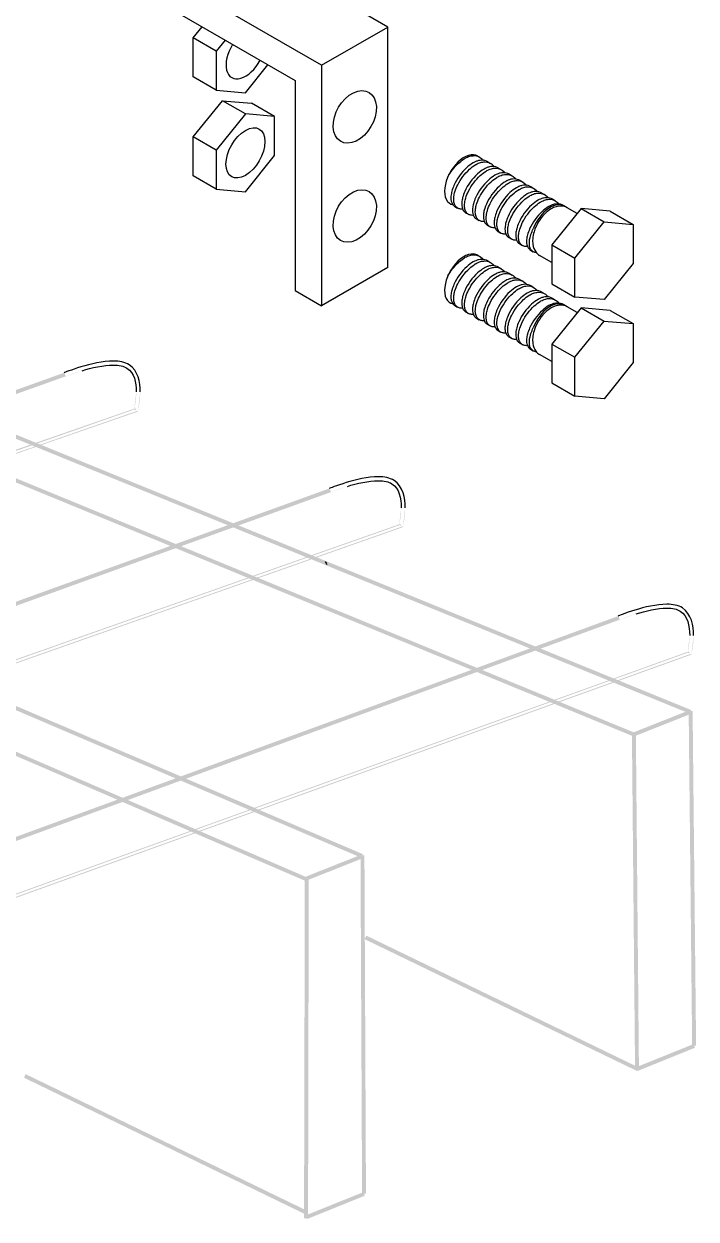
# Model space of a CAD drawing. Header units: millimetres. Extents: x 562 to 11403, y -8308 to -3911.
# Drawn here: x 5133.4 to 5247.5, y -8101.8 to -7899 of the extents above; entities that cross this region are included whole.
import ezdxf

# ---------------------------------------------------------------- set-up
doc = ezdxf.new("R2010")
doc.units = ezdxf.units.MM
doc.layers.add('1', color=1, linetype='Continuous')
doc.layers.add('3', color=3, linetype='Continuous')

msp = doc.modelspace()

# ---------------------------------------------------------------- hatches: boundary and pattern name
at = {"layer": '3'}
h = msp.add_hatch(color=256, dxfattribs=at)
h.paths.add_polyline_path([(4951.53, -8034.57), (5152.76, -7964.78), (5152.8, -7964.61)])
edge = h.paths.add_edge_path()
edge.add_arc((5138.99, -7961.31), 14.2, 346.5696, 359.5843)
edge.add_line((5153.19, -7961.41), (5152.8, -7964.61))
h.paths.add_polyline_path([(5140.28, -7958.17), (5140.41, -7958.48), (5140.29, -7958.17), (4998.8, -8008.96), (4998.75, -8009.45), (5140.53, -7958.79), (5140.54, -7958.79)])
edge = h.paths.add_edge_path()
edge.add_arc((5153.2, -7991.04), 34.65, 106.5561, 111.4354)
edge.add_line((5140.54, -7958.79), (5143.33, -7957.83))
edge = h.paths.add_edge_path()
edge.add_arc((5138.84, -7961.28), 13.68, 346.6721, 359.4504)
edge.add_line((5152.52, -7961.41), (5152.16, -7964.43))
h.paths.add_polyline_path([(5152.16, -7964.43), (5152.48, -7964.52), (5152.37, -7964.21), (4951.32, -8033.95), (4951.53, -8034.57)])
h = msp.add_hatch(color=256, dxfattribs=at)
h.paths.add_polyline_path([(4979.55, -8054.97), (4979.22, -8054.99), (4979.61, -8061.16), (4979.7, -8061.25)], flags=0)
h.paths.add_polyline_path([(4979.7, -8061.25, 0.026947), (4980.89, -8062.22)], flags=0)
h.paths.add_polyline_path([(4983.12, -8063.22), (4983.14, -8063.22), (4983.14, -8063.21), (4983.14, -8063.22), (4983.14, -8063.21), (4983.14, -8063.22)], flags=0)
h.paths.add_polyline_path([(4989.9, -8057.45), (4989.57, -8057.38), (4989.69, -8057.69), (5197.74, -7984.4), (5197.78, -7984.23)], flags=0)
h.paths.add_polyline_path([(5197.78, -7984.23, 0.055166), (5198.15, -7981.09)], flags=0)
h.paths.add_polyline_path([(5185.3, -7977.82), (5185.43, -7978.13), (5185.32, -7977.81), (4984.22, -8050.49), (4980.73, -8052.79), (4979.28, -8054.78), (4979.21, -8054.88), (4979.22, -8054.99), (4979.55, -8054.97), (4979.82, -8055.17), (4981.2, -8053.27), (4984.52, -8051.08), (5185.55, -7978.44), (5185.56, -7978.43)], flags=0)
h.paths.add_polyline_path([(5188.34, -7977.46, 0.022729), (5185.56, -7978.43)], flags=0)
h.paths.add_polyline_path([(5197.13, -7984.07, 0.055023), (5197.48, -7981.09)], flags=0)
h.paths.add_polyline_path([(5197.13, -7984.07), (5197.46, -7984.15), (5197.34, -7983.84), (4989.29, -8057.12), (4989.25, -8057.3)], flags=0)
h.paths.add_polyline_path([(4983.14, -8062.56), (4983.1, -8062.56), (4983.12, -8062.9), (4983.12, -8062.56)], flags=0)
h.paths.add_polyline_path([(4980.17, -8060.77, 0.030296), (4981.29, -8061.69)], flags=0)
h.paths.add_polyline_path([(4980.17, -8060.77), (4979.93, -8061.01), (4980.27, -8060.99), (4979.88, -8054.95), (4979.55, -8054.97), (4979.82, -8055.17), (4979.55, -8054.97)], flags=0)
h = msp.add_hatch(color=256, dxfattribs=at)
h.paths.add_polyline_path([(5030.38, -8077.05), (5030.04, -8077.07), (5030.47, -8083.25), (5030.56, -8083.34)], flags=0)
h.paths.add_polyline_path([(5030.56, -8083.34, 0.029096), (5031.74, -8084.3)], flags=0)
h.paths.add_polyline_path([(5033.95, -8085.3), (5033.97, -8085.3)], flags=0)
h.paths.add_polyline_path([(5039.48, -8080.49), (5039.16, -8080.42), (5039.27, -8080.73), (5246.71, -8006.03), (5246.75, -8005.85)], flags=0)
h.paths.add_polyline_path([(5246.75, -8005.85, 0.055552), (5247.11, -8002.78)], flags=0)
h.paths.add_polyline_path([(5234.32, -7999.47), (5234.45, -7999.78), (5234.33, -7999.47), (5035, -8072.56), (5031.53, -8074.86), (5030.11, -8076.86), (5030.04, -8076.96), (5030.04, -8077.07), (5030.38, -8077.05), (5030.65, -8077.24), (5032.01, -8075.34), (5035.3, -8073.16), (5234.57, -8000.09), (5234.58, -8000.09)], flags=0)
h.paths.add_polyline_path([(5237.34, -7999.11, 0.022172), (5234.58, -8000.09)], flags=0)
h.paths.add_polyline_path([(5246.1, -8005.7, 0.053261), (5246.44, -8002.78)], flags=0)
h.paths.add_polyline_path([(5246.1, -8005.7), (5246.42, -8005.78), (5246.31, -8005.47), (5038.87, -8080.17), (5038.83, -8080.34)], flags=0)
h.paths.add_polyline_path([(5033.97, -8084.64), (5033.97, -8084.97), (5033.99, -8084.64), (5033.95, -8084.64)], flags=0)
h.paths.add_polyline_path([(5031.02, -8082.86, 0.024927), (5032.14, -8083.77)], flags=0)
h.paths.add_polyline_path([(5031.02, -8082.86), (5030.79, -8083.1), (5031.13, -8083.08), (5030.72, -8077.03), (5030.38, -8077.05), (5030.65, -8077.24), (5030.38, -8077.05)], flags=0)

# ---------------------------------------------------------------- linework, layer by layer
at = {"layer": '1'}
for p, q in [((5162.19, -7901.34), (5163.7, -7899.46)), ((5166.1, -7903.59), (5162.19, -7901.34)), ((5162.19, -7907.94), (5162.19, -7901.34)), ((5167.61, -7901.72), (5166.1, -7903.59)), ((5166.1, -7903.59), (5166.1, -7910.19)), ((5162.19, -7907.53), (5162.16, -7907.51)), ((5171.05, -7910.64), (5174.85, -7905.9)), ((5166.1, -7910.19), (5162.19, -7907.94)), ((5166.1, -7910.19), (5171.05, -7910.64)), ((5162.19, -7918.16), (5167.14, -7912.01)), ((5171.05, -7914.26), (5167.14, -7912.01)), ((5167.14, -7912.01), (5172.09, -7912.45)), ((5176, -7914.7), (5172.09, -7912.45)), ((5171.05, -7914.26), (5166.1, -7920.42)), ((5176, -7914.7), (5171.05, -7914.26)), ((5176, -7921.3), (5176, -7914.7)), ((5166.1, -7920.42), (5162.19, -7918.16)), ((5162.19, -7924.76), (5162.19, -7918.16)), ((5166.1, -7920.42), (5166.1, -7927.02)), ((5171.05, -7927.46), (5176, -7921.3)), ((5210.49, -7921.4), (5210.82, -7921.6)), ((5212.19, -7922.38), (5212.66, -7922.66)), ((5214.02, -7923.44), (5214.49, -7923.72)), ((5162.19, -7924.35), (5162.16, -7924.33)), ((5166.1, -7927.02), (5162.19, -7924.76)), ((5215.85, -7924.5), (5216.33, -7924.78)), ((5217.69, -7925.56), (5218.16, -7925.83)), ((5166.1, -7927.02), (5171.05, -7927.46)), ((5219.52, -7926.62), (5220, -7926.89)), ((5221.36, -7927.68), (5221.83, -7927.95)), ((5206.59, -7929.96), (5207.06, -7930.23)), ((5223.19, -7928.74), (5223.67, -7929.01)), ((5225.03, -7929.8), (5225.13, -7929.86)), ((5208.42, -7931.02), (5208.9, -7931.29)), ((5228, -7930.32), (5223.05, -7936.48)), ((5227.34, -7931.14), (5225.65, -7930.16)), ((5228, -7930.32), (5231.91, -7932.57)), ((5232.95, -7930.76), (5228, -7930.32)), ((5232.95, -7930.76), (5236.86, -7933.02)), ((5210.26, -7932.08), (5210.73, -7932.35)), ((5212.09, -7933.14), (5212.57, -7933.41)), ((5226.96, -7938.73), (5231.91, -7932.57)), ((5231.91, -7932.57), (5236.86, -7933.02)), ((5236.86, -7933.02), (5236.86, -7939.62)), ((5213.93, -7934.2), (5214.4, -7934.47)), ((5215.76, -7935.25), (5216.24, -7935.53)), ((5217.6, -7936.31), (5218.07, -7936.59)), ((5219.43, -7937.37), (5219.9, -7937.65)), ((5223.05, -7936.48), (5226.96, -7938.73)), ((5223.05, -7936.48), (5223.05, -7943.08)), ((5210.49, -7938.23), (5210.82, -7938.42)), ((5212.19, -7939.21), (5212.66, -7939.48)), ((5223.05, -7939.46), (5220.97, -7938.26)), ((5226.96, -7945.33), (5226.96, -7938.73)), ((5236.86, -7939.62), (5231.91, -7945.77)), ((5214.02, -7940.27), (5214.49, -7940.54)), ((5215.85, -7941.33), (5216.33, -7941.6)), ((5217.69, -7942.39), (5218.16, -7942.66)), ((5219.52, -7943.45), (5220, -7943.72)), ((5223.05, -7943.08), (5226.96, -7945.33)), ((5221.36, -7944.5), (5221.83, -7944.78)), ((5223.19, -7945.56), (5223.67, -7945.84)), ((5231.91, -7945.77), (5226.96, -7945.33)), ((5206.59, -7946.78), (5207.06, -7947.06)), ((5208.42, -7947.84), (5208.9, -7948.12)), ((5228, -7947.14), (5223.05, -7953.3)), ((5225.03, -7946.62), (5225.13, -7946.68)), ((5227.34, -7947.96), (5225.65, -7946.98)), ((5228, -7947.14), (5231.91, -7949.4)), ((5232.95, -7947.59), (5228, -7947.14)), ((5232.95, -7947.59), (5236.86, -7949.84)), ((5210.26, -7948.9), (5210.73, -7949.18)), ((5212.09, -7949.96), (5212.57, -7950.23)), ((5226.96, -7955.56), (5231.91, -7949.4)), ((5231.91, -7949.4), (5236.86, -7949.84)), ((5236.86, -7949.84), (5236.86, -7956.44)), ((5213.93, -7951.02), (5214.4, -7951.29)), ((5215.76, -7952.08), (5216.24, -7952.35)), ((5217.6, -7953.14), (5218.07, -7953.41)), ((5219.43, -7954.2), (5219.9, -7954.47)), ((5223.05, -7953.3), (5226.96, -7955.56)), ((5223.05, -7953.3), (5223.05, -7959.9)), ((5223.05, -7956.29), (5220.97, -7955.09)), ((5226.96, -7962.16), (5226.96, -7955.56)), ((5236.86, -7956.44), (5231.91, -7962.6)), ((5223.05, -7959.9), (5226.96, -7962.16)), ((5231.91, -7962.6), (5226.96, -7962.16))]:
    msp.add_line(p, q, dxfattribs=at)
at = {"layer": '1', "flags": 128}
for points in [[(5205.4, -7924.92, -0.076099), (5207.13, -7922.68, -0.041087), (5208.05, -7921.95, -0.015961), (5208.36, -7921.76)], [(5208.36, -7921.76, -0.06224), (5209.12, -7921.43, -0.075688), (5209.86, -7921.33, -0.195927), (5211.26, -7921.94, -0.027981), (5211.44, -7922.13)], [(5209.71, -7922.54, 0.053577), (5208.61, -7923.36, 0.101144), (5206.44, -7926.37, 0.039029), (5206.08, -7927.38, 0.043125), (5205.93, -7928.18, 0.046614), (5205.93, -7928.78, 0.061808), (5206.05, -7929.28, 0.117312), (5206.39, -7929.81, 0.056144), (5206.59, -7929.96)], [(5207.9, -7930.4, -0.047526), (5207.56, -7930.39, -0.097793), (5207.08, -7930.24, -0.126394), (5206.65, -7929.83, -0.054149), (5206.51, -7929.54, -0.045445), (5206.42, -7929.2, -0.037414), (5206.39, -7928.82, -0.039652), (5206.42, -7928.25, -0.039371), (5206.6, -7927.46, -0.043458), (5207.07, -7926.29, -0.089292), (5209.06, -7923.65, -0.045445), (5210.05, -7922.9, -0.00747), (5210.19, -7922.81)], [(5211.54, -7923.6, 0.053577), (5210.44, -7924.42, 0.101144), (5208.27, -7927.42, 0.039029), (5207.91, -7928.44, 0.043125), (5207.77, -7929.24, 0.046614), (5207.77, -7929.84, 0.061808), (5207.88, -7930.34, 0.117312), (5208.22, -7930.87, 0.056144), (5208.42, -7931.02)], [(5209.74, -7931.46, -0.047526), (5209.4, -7931.45, -0.097793), (5208.91, -7931.3, -0.126394), (5208.49, -7930.89, -0.054149), (5208.34, -7930.6, -0.045445), (5208.26, -7930.26, -0.037414), (5208.22, -7929.88, -0.039652), (5208.26, -7929.31, -0.039371), (5208.43, -7928.52, -0.043458), (5208.91, -7927.35, -0.089292), (5210.9, -7924.71, -0.045445), (5211.88, -7923.96, -0.00747), (5212.02, -7923.87)], [(5212.19, -7922.38, 0.135617), (5211.13, -7922.11, 0.053318), (5210.61, -7922.18, 0.043236), (5210.12, -7922.33, 0.032599), (5209.71, -7922.54)], [(5210.19, -7922.81, -0.06224), (5210.95, -7922.49, -0.075688), (5211.7, -7922.39, -0.195927), (5213.1, -7922.99, -0.027981), (5213.27, -7923.19)], [(5214.02, -7923.44, 0.135617), (5212.97, -7923.17, 0.053318), (5212.45, -7923.23, 0.043236), (5211.95, -7923.39, 0.032599), (5211.54, -7923.6)], [(5212.02, -7923.87, -0.06224), (5212.79, -7923.55, -0.075688), (5213.53, -7923.45, -0.195927), (5214.93, -7924.05, -0.027981), (5215.11, -7924.25)], [(5213.38, -7924.66, 0.053577), (5212.27, -7925.48, 0.101144), (5210.11, -7928.48, 0.039029), (5209.74, -7929.5, 0.043125), (5209.6, -7930.3, 0.046614), (5209.6, -7930.9, 0.061808), (5209.71, -7931.4, 0.117312), (5210.05, -7931.93, 0.056144), (5210.26, -7932.08)], [(5211.57, -7932.52, -0.047526), (5211.23, -7932.51, -0.097793), (5210.74, -7932.36, -0.126394), (5210.32, -7931.95, -0.054149), (5210.18, -7931.66, -0.045445), (5210.09, -7931.32, -0.037414), (5210.06, -7930.94, -0.039652), (5210.09, -7930.36, -0.039371), (5210.27, -7929.58, -0.043458), (5210.74, -7928.4, -0.089292), (5212.73, -7925.77, -0.045445), (5213.72, -7925.02, -0.00747), (5213.86, -7924.93)], [(5215.21, -7925.71, 0.053577), (5214.11, -7926.54, 0.101144), (5211.94, -7929.54, 0.039029), (5211.58, -7930.56, 0.043125), (5211.43, -7931.36, 0.046614), (5211.44, -7931.96, 0.061808), (5211.55, -7932.46, 0.117312), (5211.89, -7932.98, 0.056144), (5212.09, -7933.14)], [(5215.85, -7924.5, 0.135617), (5214.8, -7924.23, 0.053318), (5214.28, -7924.29, 0.043236), (5213.79, -7924.45, 0.032599), (5213.38, -7924.66)], [(5213.86, -7924.93, -0.06224), (5214.62, -7924.61, -0.075688), (5215.37, -7924.51, -0.195927), (5216.76, -7925.11, -0.027981), (5216.94, -7925.31)], [(5217.69, -7925.56, 0.135617), (5216.64, -7925.29, 0.053318), (5216.11, -7925.35, 0.043236), (5215.62, -7925.51, 0.032599), (5215.21, -7925.71)], [(5215.69, -7925.99, -0.06224), (5216.46, -7925.66, -0.075688), (5217.2, -7925.57, -0.195927), (5218.6, -7926.17, -0.027981), (5218.77, -7926.37)], [(5213.41, -7933.58, -0.047526), (5213.07, -7933.57, -0.097793), (5212.58, -7933.42, -0.126394), (5212.15, -7933.01, -0.054149), (5212.01, -7932.72, -0.045445), (5211.93, -7932.38, -0.037414), (5211.89, -7932, -0.039652), (5211.93, -7931.42, -0.039371), (5212.1, -7930.64, -0.043458), (5212.58, -7929.46, -0.089292), (5214.57, -7926.83, -0.045445), (5215.55, -7926.08, -0.00747), (5215.69, -7925.99)], [(5217.05, -7926.77, 0.053577), (5215.94, -7927.59, 0.101144), (5213.77, -7930.6, 0.039029), (5213.41, -7931.62, 0.043125), (5213.27, -7932.42, 0.046614), (5213.27, -7933.01, 0.061808), (5213.38, -7933.52, 0.117312), (5213.72, -7934.04, 0.056144), (5213.93, -7934.2)], [(5215.24, -7934.64, -0.047526), (5214.9, -7934.63, -0.097793), (5214.41, -7934.48, -0.126394), (5213.99, -7934.07, -0.054149), (5213.85, -7933.78, -0.045445), (5213.76, -7933.44, -0.037414), (5213.72, -7933.05, -0.039652), (5213.76, -7932.48, -0.039371), (5213.93, -7931.7, -0.043458), (5214.41, -7930.52, -0.089292), (5216.4, -7927.89, -0.045445), (5217.39, -7927.14, -0.00747), (5217.53, -7927.05)], [(5218.88, -7927.83, 0.053577), (5217.78, -7928.65, 0.101144), (5215.61, -7931.66, 0.039029), (5215.25, -7932.67, 0.043125), (5215.1, -7933.48, 0.046614), (5215.1, -7934.07, 0.061808), (5215.22, -7934.58, 0.117312), (5215.56, -7935.1, 0.056144), (5215.76, -7935.25)], [(5219.52, -7926.62, 0.135617), (5218.47, -7926.35, 0.053318), (5217.95, -7926.41, 0.043236), (5217.46, -7926.57, 0.032599), (5217.05, -7926.77)], [(5217.53, -7927.05, -0.06224), (5218.29, -7926.72, -0.075688), (5219.03, -7926.63, -0.195927), (5220.43, -7927.23, -0.027981), (5220.61, -7927.43)], [(5221.36, -7927.68, 0.135617), (5220.3, -7927.41, 0.053318), (5219.78, -7927.47, 0.043236), (5219.29, -7927.63, 0.032599), (5218.88, -7927.83)], [(5219.36, -7928.11, -0.06224), (5220.12, -7927.78, -0.075688), (5220.87, -7927.69, -0.195927), (5222.27, -7928.29, -0.027981), (5222.44, -7928.49)], [(5217.07, -7935.7, -0.047526), (5216.73, -7935.69, -0.097793), (5216.25, -7935.53, -0.126394), (5215.82, -7935.13, -0.054149), (5215.68, -7934.84, -0.045445), (5215.59, -7934.5, -0.037414), (5215.56, -7934.11, -0.039652), (5215.59, -7933.54, -0.039371), (5215.77, -7932.76, -0.043458), (5216.24, -7931.58, -0.089292), (5218.24, -7928.95, -0.045445), (5219.22, -7928.19, -0.00747), (5219.36, -7928.11)], [(5220.72, -7928.89, 0.053577), (5219.61, -7929.71, 0.101144), (5217.44, -7932.72, 0.039029), (5217.08, -7933.73, 0.043125), (5216.94, -7934.54, 0.046614), (5216.94, -7935.13, 0.061808), (5217.05, -7935.64, 0.117312), (5217.39, -7936.16, 0.056144), (5217.6, -7936.31)], [(5218.91, -7936.75, -0.047526), (5218.57, -7936.75, -0.097793), (5218.08, -7936.59, -0.126394), (5217.66, -7936.18, -0.054149), (5217.52, -7935.9, -0.045445), (5217.43, -7935.56, -0.037414), (5217.39, -7935.17, -0.039652), (5217.43, -7934.6, -0.039371), (5217.6, -7933.82, -0.043458), (5218.08, -7932.64, -0.089292), (5220.07, -7930.01, -0.045445), (5221.06, -7929.25, -0.00747), (5221.2, -7929.17)], [(5222.55, -7929.95, 0.053577), (5221.45, -7930.77, 0.101144), (5219.28, -7933.78, 0.039029), (5218.92, -7934.79, 0.043125), (5218.77, -7935.6, 0.046614), (5218.77, -7936.19, 0.061808), (5218.89, -7936.7, 0.117312), (5219.23, -7937.22, 0.056144), (5219.43, -7937.37)], [(5225.65, -7930.16, 0.149495), (5224.39, -7929.88, 0.05409), (5223.79, -7929.99, 0.061558), (5222.94, -7930.35, 0.064529), (5221.85, -7931.2, 0.12271), (5220.03, -7934.26, 0.051772), (5219.8, -7935.44, 0.05426), (5219.82, -7936.38, 0.126825), (5220.33, -7937.68, 0.101669), (5220.97, -7938.26)], [(5223.19, -7928.74, 0.135617), (5222.14, -7928.47, 0.053318), (5221.62, -7928.53, 0.043236), (5221.13, -7928.69, 0.032599), (5220.72, -7928.89)], [(5221.2, -7929.17, -0.06224), (5221.96, -7928.84, -0.075688), (5222.7, -7928.74, -0.195927), (5224.1, -7929.35, -0.027981), (5224.28, -7929.54)], [(5225.03, -7929.8, 0.135663), (5223.97, -7929.53, 0.053331), (5223.45, -7929.59, 0.043281), (5222.96, -7929.75, 0.032493), (5222.55, -7929.95)], [(5220.43, -7937.81, -0.098711), (5219.93, -7937.66, -0.130772), (5219.49, -7937.24, -0.068847), (5219.32, -7936.85, -0.046722), (5219.24, -7936.45, -0.043677), (5219.24, -7935.92, -0.038718), (5219.34, -7935.23, -0.041976), (5219.68, -7934.22, -0.016594), (5219.89, -7933.74)], [(5208.36, -7938.58, -0.06224), (5209.12, -7938.25, -0.075688), (5209.86, -7938.16, -0.195927), (5211.26, -7938.76, -0.027981), (5211.44, -7938.96)], [(5205.4, -7941.75, -0.076099), (5207.13, -7939.51, -0.041087), (5208.05, -7938.77, -0.015961), (5208.36, -7938.58)], [(5209.71, -7939.36, 0.053577), (5208.61, -7940.18, 0.101144), (5206.44, -7943.19, 0.039029), (5206.08, -7944.2, 0.043125), (5205.93, -7945.01, 0.046614), (5205.93, -7945.6, 0.061808), (5206.05, -7946.11, 0.117312), (5206.39, -7946.63, 0.056144), (5206.59, -7946.78)], [(5207.9, -7947.22, -0.047526), (5207.56, -7947.22, -0.097793), (5207.08, -7947.06, -0.126394), (5206.65, -7946.65, -0.054149), (5206.51, -7946.37, -0.045445), (5206.42, -7946.03, -0.037414), (5206.39, -7945.64, -0.039652), (5206.42, -7945.07, -0.039371), (5206.6, -7944.29, -0.043458), (5207.07, -7943.11, -0.089292), (5209.06, -7940.48, -0.045445), (5210.05, -7939.72, -0.00747), (5210.19, -7939.64)], [(5212.19, -7939.21, 0.135617), (5211.13, -7938.94, 0.053318), (5210.61, -7939, 0.043236), (5210.12, -7939.16, 0.032599), (5209.71, -7939.36)], [(5210.19, -7939.64, -0.06224), (5210.95, -7939.31, -0.075688), (5211.7, -7939.21, -0.195927), (5213.1, -7939.82, -0.027981), (5213.27, -7940.02)], [(5214.02, -7940.27, 0.135617), (5212.97, -7940, 0.053318), (5212.45, -7940.06, 0.043236), (5211.95, -7940.22, 0.032599), (5211.54, -7940.42)], [(5211.54, -7940.42, 0.053577), (5210.44, -7941.24, 0.101144), (5208.27, -7944.25, 0.039029), (5207.91, -7945.26, 0.043125), (5207.77, -7946.07, 0.046614), (5207.77, -7946.66, 0.061808), (5207.88, -7947.17, 0.117312), (5208.22, -7947.69, 0.056144), (5208.42, -7947.84)], [(5209.74, -7948.28, -0.047526), (5209.4, -7948.28, -0.097793), (5208.91, -7948.12, -0.126394), (5208.49, -7947.71, -0.054149), (5208.34, -7947.42, -0.045445), (5208.26, -7947.09, -0.037414), (5208.22, -7946.7, -0.039652), (5208.26, -7946.13, -0.039371), (5208.43, -7945.34, -0.043458), (5208.91, -7944.17, -0.089292), (5210.9, -7941.54, -0.045445), (5211.88, -7940.78, -0.00747), (5212.02, -7940.7)], [(5213.38, -7941.48, 0.053577), (5212.27, -7942.3, 0.101144), (5210.11, -7945.31, 0.039029), (5209.74, -7946.32, 0.043125), (5209.6, -7947.13, 0.046614), (5209.6, -7947.72, 0.061808), (5209.71, -7948.23, 0.117312), (5210.05, -7948.75, 0.056144), (5210.26, -7948.9)], [(5211.57, -7949.34, -0.047526), (5211.23, -7949.34, -0.097793), (5210.74, -7949.18, -0.126394), (5210.32, -7948.77, -0.054149), (5210.18, -7948.48, -0.045445), (5210.09, -7948.14, -0.037414), (5210.06, -7947.76, -0.039652), (5210.09, -7947.19, -0.039371), (5210.27, -7946.4, -0.043458), (5210.74, -7945.23, -0.089292), (5212.73, -7942.6, -0.045445), (5213.72, -7941.84, -0.00747), (5213.86, -7941.76)], [(5212.02, -7940.7, -0.06224), (5212.79, -7940.37, -0.075688), (5213.53, -7940.27, -0.195927), (5214.93, -7940.88, -0.027981), (5215.11, -7941.07)], [(5215.85, -7941.33, 0.135617), (5214.8, -7941.06, 0.053318), (5214.28, -7941.12, 0.043236), (5213.79, -7941.28, 0.032599), (5213.38, -7941.48)], [(5213.86, -7941.76, -0.06224), (5214.62, -7941.43, -0.075688), (5215.37, -7941.33, -0.195927), (5216.76, -7941.94, -0.027981), (5216.94, -7942.13)], [(5217.69, -7942.39, 0.135617), (5216.64, -7942.12, 0.053318), (5216.11, -7942.18, 0.043236), (5215.62, -7942.34, 0.032599), (5215.21, -7942.54)], [(5215.21, -7942.54, 0.053577), (5214.11, -7943.36, 0.101144), (5211.94, -7946.37, 0.039029), (5211.58, -7947.38, 0.043125), (5211.43, -7948.19, 0.046614), (5211.44, -7948.78, 0.061808), (5211.55, -7949.29, 0.117312), (5211.89, -7949.81, 0.056144), (5212.09, -7949.96)], [(5213.41, -7950.4, -0.047526), (5213.07, -7950.4, -0.097793), (5212.58, -7950.24, -0.126394), (5212.15, -7949.83, -0.054149), (5212.01, -7949.54, -0.045445), (5211.93, -7949.2, -0.037414), (5211.89, -7948.82, -0.039652), (5211.93, -7948.25, -0.039371), (5212.1, -7947.46, -0.043458), (5212.58, -7946.29, -0.089292), (5214.57, -7943.65, -0.045445), (5215.55, -7942.9, -0.00747), (5215.69, -7942.82)], [(5217.05, -7943.6, 0.053577), (5215.94, -7944.42, 0.101144), (5213.77, -7947.43, 0.039029), (5213.41, -7948.44, 0.043125), (5213.27, -7949.25, 0.046614), (5213.27, -7949.84, 0.061808), (5213.38, -7950.34, 0.117312), (5213.72, -7950.87, 0.056144), (5213.93, -7951.02)], [(5215.24, -7951.46, -0.047526), (5214.9, -7951.45, -0.097793), (5214.41, -7951.3, -0.126394), (5213.99, -7950.89, -0.054149), (5213.85, -7950.6, -0.045445), (5213.76, -7950.26, -0.037414), (5213.72, -7949.88, -0.039652), (5213.76, -7949.31, -0.039371), (5213.93, -7948.52, -0.043458), (5214.41, -7947.35, -0.089292), (5216.4, -7944.71, -0.045445), (5217.39, -7943.96, -0.00747), (5217.53, -7943.88)], [(5215.69, -7942.82, -0.06224), (5216.46, -7942.49, -0.075688), (5217.2, -7942.39, -0.195927), (5218.6, -7943, -0.027981), (5218.77, -7943.19)], [(5219.52, -7943.45, 0.135617), (5218.47, -7943.17, 0.053318), (5217.95, -7943.24, 0.043236), (5217.46, -7943.4, 0.032599), (5217.05, -7943.6)], [(5217.53, -7943.88, -0.06224), (5218.29, -7943.55, -0.075688), (5219.03, -7943.45, -0.195927), (5220.43, -7944.06, -0.027981), (5220.61, -7944.25)], [(5221.36, -7944.5, 0.135617), (5220.3, -7944.23, 0.053318), (5219.78, -7944.3, 0.043236), (5219.29, -7944.45, 0.032599), (5218.88, -7944.66)], [(5218.88, -7944.66, 0.053577), (5217.78, -7945.48, 0.101144), (5215.61, -7948.49, 0.039029), (5215.25, -7949.5, 0.043125), (5215.1, -7950.3, 0.046614), (5215.1, -7950.9, 0.061808), (5215.22, -7951.4, 0.117312), (5215.56, -7951.93, 0.056144), (5215.76, -7952.08)], [(5217.07, -7952.52, -0.047526), (5216.73, -7952.51, -0.097793), (5216.25, -7952.36, -0.126394), (5215.82, -7951.95, -0.054149), (5215.68, -7951.66, -0.045445), (5215.59, -7951.32, -0.037414), (5215.56, -7950.94, -0.039652), (5215.59, -7950.37, -0.039371), (5215.77, -7949.58, -0.043458), (5216.24, -7948.41, -0.089292), (5218.24, -7945.77, -0.045445), (5219.22, -7945.02, -0.00747), (5219.36, -7944.93)], [(5220.72, -7945.72, 0.053577), (5219.61, -7946.54, 0.101144), (5217.44, -7949.54, 0.039029), (5217.08, -7950.56, 0.043125), (5216.94, -7951.36, 0.046614), (5216.94, -7951.96, 0.061808), (5217.05, -7952.46, 0.117312), (5217.39, -7952.99, 0.056144), (5217.6, -7953.14)], [(5218.91, -7953.58, -0.047526), (5218.57, -7953.57, -0.097793), (5218.08, -7953.42, -0.126394), (5217.66, -7953.01, -0.054149), (5217.52, -7952.72, -0.045445), (5217.43, -7952.38, -0.037414), (5217.39, -7952, -0.039652), (5217.43, -7951.43, -0.039371), (5217.6, -7950.64, -0.043458), (5218.08, -7949.47, -0.089292), (5220.07, -7946.83, -0.045445), (5221.06, -7946.08, -0.00747), (5221.2, -7945.99)], [(5219.36, -7944.93, -0.06224), (5220.12, -7944.61, -0.075688), (5220.87, -7944.51, -0.195927), (5222.27, -7945.11, -0.027981), (5222.44, -7945.31)], [(5223.19, -7945.56, 0.135617), (5222.14, -7945.29, 0.053318), (5221.62, -7945.36, 0.043236), (5221.13, -7945.51, 0.032599), (5220.72, -7945.72)], [(5221.2, -7945.99, -0.06224), (5221.96, -7945.67, -0.075688), (5222.7, -7945.57, -0.195927), (5224.1, -7946.17, -0.027981), (5224.28, -7946.37)], [(5222.55, -7946.78, 0.053577), (5221.45, -7947.6, 0.101144), (5219.28, -7950.6, 0.039029), (5218.92, -7951.62, 0.043125), (5218.77, -7952.42, 0.046614), (5218.77, -7953.02, 0.061808), (5218.89, -7953.52, 0.117312), (5219.23, -7954.05, 0.056144), (5219.43, -7954.2)], [(5225.65, -7946.98, 0.149495), (5224.39, -7946.71, 0.05409), (5223.79, -7946.81, 0.061558), (5222.94, -7947.18, 0.064529), (5221.85, -7948.02, 0.12271), (5220.03, -7951.08, 0.051772), (5219.8, -7952.26, 0.05426), (5219.82, -7953.2, 0.126825), (5220.33, -7954.51, 0.101669), (5220.97, -7955.09)], [(5225.03, -7946.62, 0.135663), (5223.97, -7946.35, 0.053331), (5223.45, -7946.41, 0.043281), (5222.96, -7946.57, 0.032493), (5222.55, -7946.78)], [(5220.43, -7954.63, -0.098711), (5219.93, -7954.49, -0.130772), (5219.49, -7954.07, -0.068847), (5219.32, -7953.68, -0.046722), (5219.24, -7953.28, -0.043677), (5219.24, -7952.74, -0.038718), (5219.34, -7952.06, -0.041976), (5219.68, -7951.04, -0.016594), (5219.89, -7950.56)]]:
    msp.add_lwpolyline(points, format="xyb", dxfattribs=at)
at = {"layer": '1'}
for centre, major_axis, start_param, end_param in [((5171.05, -7904.04), (-2.34, -4.05), -1.632334, 1.632334), ((5171.05, -7920.86), (-2.34, -4.05), -2.356194, 3.926991), ((5208.15, -7925.46), (2.34, 4.05), 0, 3.323692), ((5222.79, -7933.91), (-2.34, -4.05), 3.037638, 4.994087), ((5208.15, -7942.28), (2.34, 4.05), 0, 3.323692), ((5222.79, -7950.73), (-2.34, -4.05), 3.037638, 4.994087)]:
    msp.add_ellipse(centre, major_axis=major_axis, ratio=0.57735, start_param=start_param, end_param=end_param, dxfattribs=at)
at = {"layer": '3'}
for p, q in [((5195.21, -7899.5), (5066.94, -7825.45)), ((5183.98, -7905.99), (5055.71, -7831.93)), ((5060.2, -7839.71), (5179.49, -7908.58)), ((5183.98, -7905.99), (5195.21, -7899.5)), ((5195.21, -7940.33), (5195.21, -7899.5)), ((5183.98, -7905.99), (5183.98, -7946.81)), ((5179.49, -7908.58), (5179.49, -7944.22)), ((5195.21, -7940.33), (5183.98, -7946.81)), ((5179.49, -7944.22), (5183.98, -7946.81))]:
    msp.add_line(p, q, dxfattribs=at)
for centre in [(5189.6, -7914.75), (5189.6, -7931.57)]:
    msp.add_ellipse(centre, major_axis=(2.4, 4.16), ratio=0.666667, start_param=-2.368852, end_param=3.914333, dxfattribs=at)
for points in [[(5148.63, -7956.21), (5145.07, -7956.21), (5140.3, -7958.17), (5140.28, -7958.17)], [(5151.31, -7956.83), (5150.59, -7956.36), (5149.65, -7956.21), (5148.63, -7956.21)], [(5143.33, -7957.83), (5144.93, -7957.35), (5146.97, -7956.87), (5148.63, -7956.87)], [(5148.63, -7956.87), (5149.58, -7956.87), (5150.4, -7957.03), (5150.94, -7957.39)], [(5150.94, -7957.39), (5152.17, -7958.17), (5152.53, -7959.85), (5152.52, -7961.41)], [(5153.19, -7961.41), (5153.19, -7959.77), (5152.85, -7957.85), (5151.31, -7956.83)], [(5193.6, -7975.84), (5190.06, -7975.85), (5185.33, -7977.81), (5185.3, -7977.82)], [(5188.34, -7977.46), (5189.93, -7976.98), (5191.95, -7976.5), (5193.6, -7976.5)], [(5196.26, -7976.46), (5195.55, -7976), (5194.62, -7975.84), (5193.6, -7975.84)], [(5193.6, -7976.5), (5194.55, -7976.5), (5195.36, -7976.66), (5195.89, -7977.01)], [(5198.15, -7981.09), (5198.15, -7979.44), (5197.81, -7977.49), (5196.26, -7976.46)], [(5195.89, -7977.01), (5197.13, -7977.8), (5197.49, -7979.51), (5197.48, -7981.09)], [(5184.55, -7990.21), (5184.55, -7990.21), (5184.68, -7990.39), (5184.88, -7990.73)], [(5242.58, -7997.47), (5239.06, -7997.48), (5234.34, -7999.47), (5234.32, -7999.47)], [(5237.34, -7999.11), (5238.93, -7998.62), (5240.94, -7998.13), (5242.58, -7998.14)], [(5245.2, -7998.09), (5244.5, -7997.63), (5243.58, -7997.47), (5242.58, -7997.47)], [(5242.58, -7998.14), (5243.5, -7998.13), (5244.3, -7998.3), (5244.83, -7998.64)], [(5244.83, -7998.64), (5246.08, -7999.44), (5246.44, -8001.18), (5246.44, -8002.78)], [(5247.11, -8002.78), (5247.1, -8001.11), (5246.76, -7999.13), (5245.2, -7998.09)]]:
    msp.add_open_spline(points, degree=3, dxfattribs=at)
for points in [[(5246.7, -8015.43), (5036.19, -7929.56), (5246.45, -8016.04), (5035.94, -7930.17)], [(5237.3, -8019.36), (5026.14, -7932.51), (5237.05, -8019.97), (5025.88, -7933.12)], [(5190.97, -8039.89), (4976.94, -7948.44), (5190.71, -8040.5), (4976.68, -7949.05)], [(5181.45, -8043.82), (4967.59, -7951.43), (5181.18, -8044.42), (4967.32, -7952.04)], [(5237.13, -8019.85), (5246.75, -8016.04), (5236.89, -8019.23), (5246.5, -8015.42)], [(5246.27, -8015.59), (5246.86, -8072.4), (5246.94, -8015.59), (5247.53, -8072.4)], [(5236.64, -8019.6), (5237.17, -8076.51), (5237.31, -8019.6), (5237.83, -8076.51)], [(5181.29, -8044.42), (5191.04, -8040.55), (5181.04, -8043.81), (5190.79, -8039.94)], [(5190.57, -8040.1), (5190.84, -8097.52), (5191.24, -8040.1), (5191.5, -8097.52)], [(5181.12, -8043.83), (5180.99, -8101.7), (5181.79, -8043.84), (5181.67, -8101.7)], [(5191.27, -8054.32), (5237.54, -8076.71), (5191.56, -8053.72), (5237.83, -8076.12)], [(5237.67, -8076.66), (5247.34, -8072.75), (5237.41, -8076.04), (5247.08, -8072.13)], [(5133.45, -8077.83), (5181.14, -8100.98), (5133.74, -8077.23), (5181.44, -8100.39)], [(5181.49, -8101.83), (5191.31, -8097.86), (5181.24, -8101.22), (5191.06, -8097.25)]]:
    msp.add_solid(points, dxfattribs=at)

doc.saveas('drawing.dxf')
